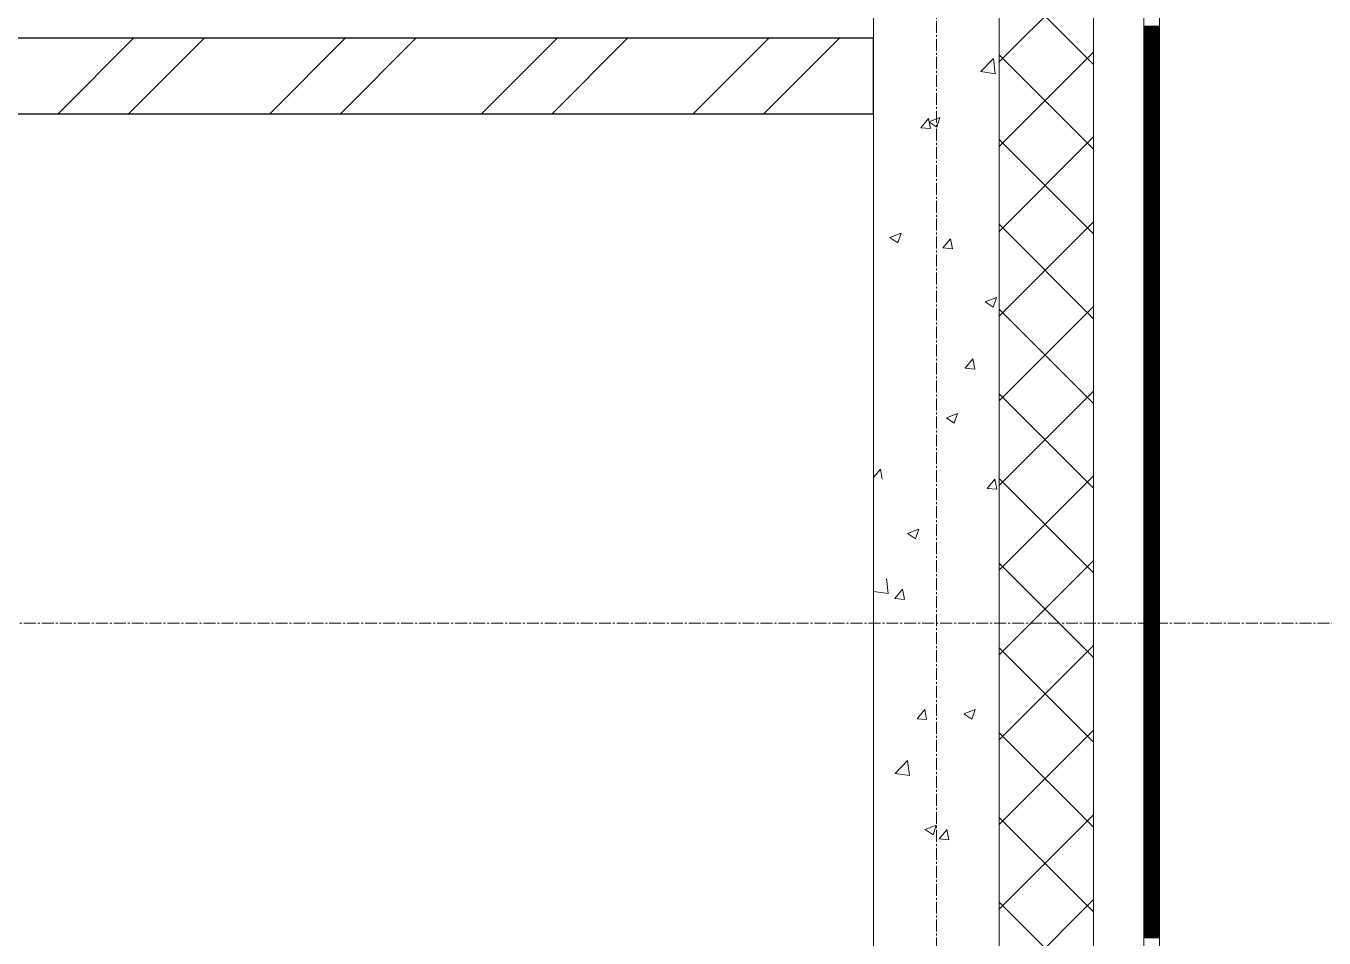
# Model space of a CAD drawing. Header units: millimetres. Extents: x -24360 to 609566, y -391049 to 148426.
# Drawn here: x 18652 to 20717, y 54099 to 55549 of the extents above; entities that cross this region are included whole.
import ezdxf

# ---------------------------------------------------------------- set-up
doc = ezdxf.new("R2010")
doc.units = ezdxf.units.MM
doc.linetypes.add('CENTER2', pattern=[28.575, 19.05, -3.175, 3.175, -3.175])
doc.layers.add('АР_Оси_РД_100', color=7, linetype='Continuous', lineweight=0, true_color=0x525252)
doc.layers.add('РД_Оси_100', color=7, linetype='Continuous', lineweight=0, true_color=0x525252)
for name, color, linetype, lineweight in [('АР_Стены ГКЛ', 1, 'Continuous', 15), ('АР_Стены кирпич', 32, 'Continuous', 25), ('АР_Стены ПЕНОблок', 52, 'Continuous', 20), ('АР_Тонкая', 254, 'Continuous', 5), ('АР_Утеплитель', 31, 'Continuous', 0), ('АР_Штриховка', 8, 'Continuous', 0)]:
    doc.layers.add(name, color=color, linetype=linetype, lineweight=lineweight)

# ---------------------------------------------------------------- blocks, each defined once
blk = doc.blocks.new('СОШ_2200_АР_ОСИ_М100_28.05.24')
at = {"layer": 'АР_Оси_РД_100', "linetype": 'CENTER2'}
for p, q in [((20100, -6155), (20100, 139938.679)), ((29555, 54600), (-5954.958, 54600))]:
    blk.add_line(p, q, dxfattribs=at)

msp = doc.modelspace()

# ---------------------------------------------------------------- hatches: boundary and pattern name
at = {"layer": 'АР_Штриховка', "linetype": 'Continuous', "lineweight": 0, "true_color": 0x000000}
h = msp.add_hatch(dxfattribs=at)
h.set_pattern_fill('ANSI32', color=18, scale=25, angle=360, style=0)
h.paths.add_polyline_path([(20000, 55410), (20000, 55530), (16220, 55530), (16180, 55440), (16220, 55410)], flags=0)
h.paths.add_polyline_path([(16100, 55410), (16180, 55440), (16220, 55530), (15490, 55530), (15410, 55500), (15370, 55410)], flags=0)
h.paths.add_polyline_path([(15370, 55410), (15410, 55500), (15370, 55530), (14770, 55530), (14690, 55500), (14650, 55410)], flags=0)
h.paths.add_polyline_path([(14650, 55410), (14690, 55500), (14650, 55530), (12400, 55530), (12400, 55410)], flags=0)

# ---------------------------------------------------------------- linework, layer by layer
at = {"layer": 'АР_Стены ГКЛ', "color": 18, "linetype": 'Continuous', "lineweight": 15, "true_color": 0x000000}
msp.add_line((19130, 55410), (19110, 55410), dxfattribs=at)
at = {"layer": 'АР_Стены кирпич', "color": 18, "linetype": 'Continuous', "lineweight": 25, "true_color": 0x000000}
for p, q in [((20000, 55530), (16220, 55530)), ((20000, 55410), (20000, 55530)), ((16220, 55410), (20000, 55410))]:
    msp.add_line(p, q, dxfattribs=at)
at = {"layer": 'АР_Стены ПЕНОблок', "color": 18, "linetype": 'Continuous', "lineweight": 20, "true_color": 0x000000}
for p, q in [((20000, 61700), (20000, 51500)), ((20200, 51500), (20200, 61700))]:
    msp.add_line(p, q, dxfattribs=at)
at = {"layer": 'АР_Тонкая', "color": 18, "linetype": 'Continuous', "lineweight": 5, "true_color": 0x000000}
for p, q in [((20350, 61700), (20350, 51500)), ((20430, 51500), (20430, 61700)), ((20430, 61700), (20430, 51500)), ((20455, 51500), (20455, 61700))]:
    msp.add_line(p, q, dxfattribs=at)
at = {"layer": 'АР_Утеплитель', "color": 18, "linetype": 'Continuous', "lineweight": 0, "true_color": 0x000000}
for p, q in [((20200, 61700), (20200, 51500)), ((20350, 51500), (20350, 61700))]:
    msp.add_line(p, q, dxfattribs=at)
at = {"layer": 'АР_Штриховка', "color": 18, "linetype": 'Continuous', "lineweight": 0, "true_color": 0x000000}
for p, q in [((20200, 55492.407), (20350, 55642.407)), ((20350, 55488.263), (20200, 55638.263)), ((20430, 55549), (20455, 55549)), ((20430, 55548), (20455, 55548)), ((20430, 55547), (20455, 55547)), ((20430, 55546), (20455, 55546)), ((20430, 55545), (20455, 55545)), ((20430, 55544), (20455, 55544)), ((20430, 55543), (20455, 55543)), ((20430, 55542), (20455, 55542)), ((20430, 55541), (20455, 55541)), ((20430, 55540), (20455, 55540)), ((20430, 55539), (20455, 55539)), ((20430, 55538), (20455, 55538)), ((20430, 55537), (20455, 55537)), ((20430, 55536), (20455, 55536)), ((20430, 55535), (20455, 55535)), ((20430, 55534), (20455, 55534)), ((20430, 55533), (20455, 55533)), ((20430, 55532), (20455, 55532)), ((20430, 55531), (20455, 55531)), ((20430, 55530), (20455, 55530)), ((20430, 55529), (20455, 55529)), ((20430, 55528), (20455, 55528)), ((20430, 55527), (20455, 55527)), ((20430, 55526), (20455, 55526)), ((20430, 55525), (20455, 55525)), ((20430, 55524), (20455, 55524)), ((20430, 55523), (20455, 55523)), ((20430, 55522), (20455, 55522)), ((20430, 55521), (20455, 55521)), ((20430, 55520), (20455, 55520)), ((20430, 55519), (20455, 55519)), ((20430, 55518), (20455, 55518)), ((20430, 55517), (20455, 55517)), ((20430, 55516), (20455, 55516)), ((20430, 55515), (20455, 55515)), ((20430, 55514), (20455, 55514)), ((20430, 55513), (20455, 55513)), ((20430, 55512), (20455, 55512)), ((20430, 55511), (20455, 55511)), ((20170.873, 55477.068), (20190.657, 55497.687)), ((20193.484, 55473.567), (20190.678, 55497.69)), ((20200, 55357.703), (20350, 55507.703)), ((20350, 55353.559), (20200, 55503.559)), ((20430, 55510), (20455, 55510)), ((20430, 55509), (20455, 55509)), ((20430, 55508), (20455, 55508)), ((20430, 55507), (20455, 55507)), ((20430, 55506), (20455, 55506)), ((20430, 55505), (20455, 55505)), ((20430, 55504), (20455, 55504)), ((20430, 55503), (20455, 55503)), ((20430, 55502), (20455, 55502)), ((20430, 55501), (20455, 55501)), ((20430, 55500), (20455, 55500)), ((20430, 55499), (20455, 55499)), ((20430, 55498), (20455, 55498)), ((20430, 55497), (20455, 55497)), ((20430, 55496), (20455, 55496)), ((20430, 55495), (20455, 55495)), ((20430, 55494), (20455, 55494)), ((20430, 55493), (20455, 55493)), ((20430, 55492), (20455, 55492)), ((20430, 55491), (20455, 55491)), ((20170.889, 55477.035), (20193.479, 55473.532)), ((20430, 55490), (20455, 55490)), ((20430, 55489), (20455, 55489)), ((20430, 55488), (20455, 55488)), ((20430, 55487), (20455, 55487)), ((20430, 55486), (20455, 55486)), ((20430, 55485), (20455, 55485)), ((20430, 55484), (20455, 55484)), ((20430, 55483), (20455, 55483)), ((20430, 55482), (20455, 55482)), ((20430, 55481), (20455, 55481)), ((20430, 55480), (20455, 55480)), ((20430, 55479), (20455, 55479)), ((20430, 55478), (20455, 55478)), ((20430, 55477), (20455, 55477)), ((20430, 55476), (20455, 55476)), ((20430, 55475), (20455, 55475)), ((20430, 55474), (20455, 55474)), ((20430, 55473), (20455, 55473)), ((20430, 55472), (20455, 55472)), ((20430, 55471), (20455, 55471)), ((20430, 55470), (20455, 55470)), ((20430, 55469), (20455, 55469)), ((20430, 55468), (20455, 55468)), ((20430, 55467), (20455, 55467)), ((20430, 55466), (20455, 55466)), ((20430, 55465), (20455, 55465)), ((20430, 55464), (20455, 55464)), ((20430, 55463), (20455, 55463)), ((20430, 55462), (20455, 55462)), ((20430, 55461), (20455, 55461)), ((20430, 55460), (20455, 55460)), ((20430, 55459), (20455, 55459)), ((20430, 55458), (20455, 55458)), ((20430, 55457), (20455, 55457)), ((20430, 55456), (20455, 55456)), ((20430, 55455), (20455, 55455)), ((20430, 55454), (20455, 55454)), ((20430, 55453), (20455, 55453)), ((20430, 55452), (20455, 55452)), ((20430, 55451), (20455, 55451)), ((20430, 55450), (20455, 55450)), ((20430, 55449), (20455, 55449)), ((20430, 55448), (20455, 55448)), ((20430, 55447), (20455, 55447)), ((20430, 55446), (20455, 55446)), ((20430, 55445), (20455, 55445)), ((20430, 55444), (20455, 55444)), ((20430, 55443), (20455, 55443)), ((20430, 55442), (20455, 55442)), ((20430, 55441), (20455, 55441)), ((20430, 55440), (20455, 55440)), ((20430, 55439), (20455, 55439)), ((20430, 55438), (20455, 55438)), ((20430, 55437), (20455, 55437)), ((20430, 55436), (20455, 55436)), ((20430, 55435), (20455, 55435)), ((20430, 55434), (20455, 55434)), ((20430, 55433), (20455, 55433)), ((20430, 55432), (20455, 55432)), ((20430, 55431), (20455, 55431)), ((20430, 55430), (20455, 55430)), ((20430, 55429), (20455, 55429)), ((20430, 55428), (20455, 55428)), ((20430, 55427), (20455, 55427)), ((20430, 55426), (20455, 55426)), ((20430, 55425), (20455, 55425)), ((20430, 55424), (20455, 55424)), ((20430, 55423), (20455, 55423)), ((20430, 55422), (20455, 55422)), ((20430, 55421), (20455, 55421)), ((20430, 55420), (20455, 55420)), ((20430, 55419), (20455, 55419)), ((20430, 55418), (20455, 55418)), ((20430, 55417), (20455, 55417)), ((20430, 55416), (20455, 55416)), ((20430, 55415), (20455, 55415)), ((20430, 55414), (20455, 55414)), ((20430, 55413), (20455, 55413)), ((20430, 55412), (20455, 55412)), ((20430, 55411), (20455, 55411)), ((20430, 55410), (20455, 55410)), ((20430, 55409), (20455, 55409)), ((20430, 55408), (20455, 55408)), ((20075.209, 55387.575), (20087.454, 55402.169)), ((20075.209, 55387.574), (20090.391, 55386.246)), ((20090.466, 55386.26), (20087.529, 55402.181)), ((20087.934, 55397.308), (20100.568, 55388.786)), ((20087.954, 55397.352), (20105.739, 55404.179)), ((20100.573, 55388.785), (20105.723, 55404.134)), ((20430, 55407), (20455, 55407)), ((20430, 55406), (20455, 55406)), ((20430, 55405), (20455, 55405)), ((20430, 55404), (20455, 55404)), ((20430, 55403), (20455, 55403)), ((20430, 55402), (20455, 55402)), ((20430, 55401), (20455, 55401)), ((20430, 55400), (20455, 55400)), ((20430, 55399), (20455, 55399)), ((20430, 55398), (20455, 55398)), ((20430, 55397), (20455, 55397)), ((20430, 55396), (20455, 55396)), ((20430, 55395), (20455, 55395)), ((20430, 55394), (20455, 55394)), ((20430, 55393), (20455, 55393)), ((20430, 55392), (20455, 55392)), ((20430, 55391), (20455, 55391)), ((20430, 55390), (20455, 55390)), ((20430, 55389), (20455, 55389)), ((20430, 55388), (20455, 55388)), ((20200, 55222.999), (20350, 55372.999)), ((20350, 55218.855), (20200, 55368.855)), ((20430, 55387), (20455, 55387)), ((20430, 55386), (20455, 55386)), ((20430, 55385), (20455, 55385)), ((20430, 55384), (20455, 55384)), ((20430, 55383), (20455, 55383)), ((20430, 55382), (20455, 55382)), ((20430, 55381), (20455, 55381)), ((20430, 55380), (20455, 55380)), ((20430, 55379), (20455, 55379)), ((20430, 55378), (20455, 55378)), ((20430, 55377), (20455, 55377)), ((20430, 55376), (20455, 55376)), ((20430, 55375), (20455, 55375)), ((20430, 55374), (20455, 55374)), ((20430, 55373), (20455, 55373)), ((20430, 55372), (20455, 55372)), ((20430, 55371), (20455, 55371)), ((20430, 55370), (20455, 55370)), ((20430, 55369), (20455, 55369)), ((20430, 55368), (20455, 55368)), ((20430, 55367), (20455, 55367)), ((20430, 55366), (20455, 55366)), ((20430, 55365), (20455, 55365)), ((20430, 55364), (20455, 55364)), ((20430, 55363), (20455, 55363)), ((20430, 55362), (20455, 55362)), ((20430, 55361), (20455, 55361)), ((20430, 55360), (20455, 55360)), ((20430, 55359), (20455, 55359)), ((20430, 55358), (20455, 55358)), ((20430, 55357), (20455, 55357)), ((20430, 55356), (20455, 55356)), ((20430, 55355), (20455, 55355)), ((20430, 55354), (20455, 55354)), ((20430, 55353), (20455, 55353)), ((20430, 55352), (20455, 55352)), ((20430, 55351), (20455, 55351)), ((20430, 55350), (20455, 55350)), ((20430, 55349), (20455, 55349)), ((20430, 55348), (20455, 55348)), ((20430, 55347), (20455, 55347)), ((20430, 55346), (20455, 55346)), ((20430, 55345), (20455, 55345)), ((20430, 55344), (20455, 55344)), ((20430, 55343), (20455, 55343)), ((20430, 55342), (20455, 55342)), ((20430, 55341), (20455, 55341)), ((20430, 55340), (20455, 55340)), ((20430, 55339), (20455, 55339)), ((20430, 55338), (20455, 55338)), ((20430, 55337), (20455, 55337)), ((20430, 55336), (20455, 55336)), ((20430, 55335), (20455, 55335)), ((20430, 55334), (20455, 55334)), ((20430, 55333), (20455, 55333)), ((20430, 55332), (20455, 55332)), ((20430, 55331), (20455, 55331)), ((20430, 55330), (20455, 55330)), ((20430, 55329), (20455, 55329)), ((20430, 55328), (20455, 55328)), ((20430, 55327), (20455, 55327)), ((20430, 55326), (20455, 55326)), ((20430, 55325), (20455, 55325)), ((20430, 55324), (20455, 55324)), ((20430, 55323), (20455, 55323)), ((20430, 55322), (20455, 55322)), ((20430, 55321), (20455, 55321)), ((20430, 55320), (20455, 55320)), ((20430, 55319), (20455, 55319)), ((20430, 55318), (20455, 55318)), ((20430, 55317), (20455, 55317)), ((20430, 55316), (20455, 55316)), ((20430, 55315), (20455, 55315)), ((20430, 55314), (20455, 55314)), ((20430, 55313), (20455, 55313)), ((20430, 55312), (20455, 55312)), ((20430, 55311), (20455, 55311)), ((20430, 55310), (20455, 55310)), ((20430, 55309), (20455, 55309)), ((20430, 55308), (20455, 55308)), ((20430, 55307), (20455, 55307)), ((20430, 55306), (20455, 55306)), ((20430, 55305), (20455, 55305)), ((20430, 55304), (20455, 55304)), ((20430, 55303), (20455, 55303)), ((20430, 55302), (20455, 55302)), ((20430, 55301), (20455, 55301)), ((20430, 55300), (20455, 55300)), ((20430, 55299), (20455, 55299)), ((20430, 55298), (20455, 55298)), ((20430, 55297), (20455, 55297)), ((20430, 55296), (20455, 55296)), ((20430, 55295), (20455, 55295)), ((20430, 55294), (20455, 55294)), ((20430, 55293), (20455, 55293)), ((20430, 55292), (20455, 55292)), ((20430, 55291), (20455, 55291)), ((20430, 55290), (20455, 55290)), ((20430, 55289), (20455, 55289)), ((20430, 55288), (20455, 55288)), ((20430, 55287), (20455, 55287)), ((20430, 55286), (20455, 55286)), ((20430, 55285), (20455, 55285)), ((20430, 55284), (20455, 55284)), ((20430, 55283), (20455, 55283)), ((20430, 55282), (20455, 55282)), ((20430, 55281), (20455, 55281)), ((20430, 55280), (20455, 55280)), ((20430, 55279), (20455, 55279)), ((20430, 55278), (20455, 55278)), ((20430, 55277), (20455, 55277)), ((20430, 55276), (20455, 55276)), ((20430, 55275), (20455, 55275)), ((20430, 55274), (20455, 55274)), ((20430, 55273), (20455, 55273)), ((20430, 55272), (20455, 55272)), ((20430, 55271), (20455, 55271)), ((20430, 55270), (20455, 55270)), ((20430, 55269), (20455, 55269)), ((20430, 55268), (20455, 55268)), ((20430, 55267), (20455, 55267)), ((20430, 55266), (20455, 55266)), ((20430, 55265), (20455, 55265)), ((20430, 55264), (20455, 55264)), ((20430, 55263), (20455, 55263)), ((20430, 55262), (20455, 55262)), ((20430, 55261), (20455, 55261)), ((20430, 55260), (20455, 55260)), ((20430, 55259), (20455, 55259)), ((20430, 55258), (20455, 55258)), ((20430, 55257), (20455, 55257)), ((20430, 55256), (20455, 55256)), ((20430, 55255), (20455, 55255)), ((20430, 55254), (20455, 55254)), ((20430, 55253), (20455, 55253)), ((20430, 55252), (20455, 55252)), ((20430, 55251), (20455, 55251)), ((20430, 55250), (20455, 55250)), ((20430, 55249), (20455, 55249)), ((20430, 55248), (20455, 55248)), ((20430, 55247), (20455, 55247)), ((20430, 55246), (20455, 55246)), ((20430, 55245), (20455, 55245)), ((20430, 55244), (20455, 55244)), ((20430, 55243), (20455, 55243)), ((20200, 55088.295), (20350, 55238.295)), ((20350, 55084.151), (20200, 55234.151)), ((20430, 55242), (20455, 55242)), ((20430, 55241), (20455, 55241)), ((20430, 55240), (20455, 55240)), ((20430, 55239), (20455, 55239)), ((20430, 55238), (20455, 55238)), ((20430, 55237), (20455, 55237)), ((20430, 55236), (20455, 55236)), ((20430, 55235), (20455, 55235)), ((20430, 55234), (20455, 55234)), ((20430, 55233), (20455, 55233)), ((20430, 55232), (20455, 55232)), ((20430, 55231), (20455, 55231)), ((20430, 55230), (20455, 55230)), ((20430, 55229), (20455, 55229)), ((20430, 55228), (20455, 55228)), ((20430, 55227), (20455, 55227)), ((20430, 55226), (20455, 55226)), ((20430, 55225), (20455, 55225)), ((20430, 55224), (20455, 55224)), ((20430, 55223), (20455, 55223)), ((20430, 55222), (20455, 55222)), ((20026.132, 55213.12), (20038.766, 55204.598)), ((20026.152, 55213.164), (20043.936, 55219.991)), ((20038.771, 55204.597), (20043.921, 55219.946)), ((20110.452, 55196.519), (20122.697, 55211.112)), ((20125.709, 55195.203), (20122.772, 55211.124)), ((20430, 55221), (20455, 55221)), ((20430, 55220), (20455, 55220)), ((20430, 55219), (20455, 55219)), ((20430, 55218), (20455, 55218)), ((20430, 55217), (20455, 55217)), ((20430, 55216), (20455, 55216)), ((20430, 55215), (20455, 55215)), ((20430, 55214), (20455, 55214)), ((20430, 55213), (20455, 55213)), ((20430, 55212), (20455, 55212)), ((20430, 55211), (20455, 55211)), ((20430, 55210), (20455, 55210)), ((20430, 55209), (20455, 55209)), ((20430, 55208), (20455, 55208)), ((20430, 55207), (20455, 55207)), ((20430, 55206), (20455, 55206)), ((20430, 55205), (20455, 55205)), ((20430, 55204), (20455, 55204)), ((20430, 55203), (20455, 55203)), ((20430, 55202), (20455, 55202)), ((20110.452, 55196.517), (20125.634, 55195.189)), ((20430, 55201), (20455, 55201)), ((20430, 55200), (20455, 55200)), ((20430, 55199), (20455, 55199)), ((20430, 55198), (20455, 55198)), ((20430, 55197), (20455, 55197)), ((20430, 55196), (20455, 55196)), ((20430, 55195), (20455, 55195)), ((20430, 55194), (20455, 55194)), ((20430, 55193), (20455, 55193)), ((20430, 55192), (20455, 55192)), ((20430, 55191), (20455, 55191)), ((20430, 55190), (20455, 55190)), ((20430, 55189), (20455, 55189)), ((20430, 55188), (20455, 55188)), ((20430, 55187), (20455, 55187)), ((20430, 55186), (20455, 55186)), ((20430, 55185), (20455, 55185)), ((20430, 55184), (20455, 55184)), ((20430, 55183), (20455, 55183)), ((20430, 55182), (20455, 55182)), ((20430, 55181), (20455, 55181)), ((20430, 55180), (20455, 55180)), ((20430, 55179), (20455, 55179)), ((20430, 55178), (20455, 55178)), ((20430, 55177), (20455, 55177)), ((20430, 55176), (20455, 55176)), ((20430, 55175), (20455, 55175)), ((20430, 55174), (20455, 55174)), ((20430, 55173), (20455, 55173)), ((20430, 55172), (20455, 55172)), ((20430, 55171), (20455, 55171)), ((20430, 55170), (20455, 55170)), ((20430, 55169), (20455, 55169)), ((20430, 55168), (20455, 55168)), ((20430, 55167), (20455, 55167)), ((20430, 55166), (20455, 55166)), ((20430, 55165), (20455, 55165)), ((20430, 55164), (20455, 55164)), ((20430, 55163), (20455, 55163)), ((20430, 55162), (20455, 55162)), ((20430, 55161), (20455, 55161)), ((20430, 55160), (20455, 55160)), ((20430, 55159), (20455, 55159)), ((20430, 55158), (20455, 55158)), ((20430, 55157), (20455, 55157)), ((20430, 55156), (20455, 55156)), ((20430, 55155), (20455, 55155)), ((20430, 55154), (20455, 55154)), ((20430, 55153), (20455, 55153)), ((20430, 55152), (20455, 55152)), ((20430, 55151), (20455, 55151)), ((20430, 55150), (20455, 55150)), ((20430, 55149), (20455, 55149)), ((20430, 55148), (20455, 55148)), ((20430, 55147), (20455, 55147)), ((20430, 55146), (20455, 55146)), ((20430, 55145), (20455, 55145)), ((20430, 55144), (20455, 55144)), ((20430, 55143), (20455, 55143)), ((20430, 55142), (20455, 55142)), ((20430, 55141), (20455, 55141)), ((20430, 55140), (20455, 55140)), ((20430, 55139), (20455, 55139)), ((20430, 55138), (20455, 55138)), ((20430, 55137), (20455, 55137)), ((20430, 55136), (20455, 55136)), ((20430, 55135), (20455, 55135)), ((20430, 55134), (20455, 55134)), ((20430, 55133), (20455, 55133)), ((20430, 55132), (20455, 55132)), ((20430, 55131), (20455, 55131)), ((20430, 55130), (20455, 55130)), ((20430, 55129), (20455, 55129)), ((20430, 55128), (20455, 55128)), ((20430, 55127), (20455, 55127)), ((20430, 55126), (20455, 55126)), ((20430, 55125), (20455, 55125)), ((20430, 55124), (20455, 55124)), ((20430, 55123), (20455, 55123)), ((20430, 55122), (20455, 55122)), ((20430, 55121), (20455, 55121)), ((20430, 55120), (20455, 55120)), ((20430, 55119), (20455, 55119)), ((20177.746, 55110.855), (20190.381, 55102.333)), ((20177.766, 55110.899), (20195.551, 55117.726)), ((20190.385, 55102.331), (20195.535, 55117.68)), ((20200, 54953.591), (20350, 55103.591)), ((20350, 54949.448), (20200, 55099.448)), ((20430, 55118), (20455, 55118)), ((20430, 55117), (20455, 55117)), ((20430, 55116), (20455, 55116)), ((20430, 55115), (20455, 55115)), ((20430, 55114), (20455, 55114)), ((20430, 55113), (20455, 55113)), ((20430, 55112), (20455, 55112)), ((20430, 55111), (20455, 55111)), ((20430, 55110), (20455, 55110)), ((20430, 55109), (20455, 55109)), ((20430, 55108), (20455, 55108)), ((20430, 55107), (20455, 55107)), ((20430, 55106), (20455, 55106)), ((20430, 55105), (20455, 55105)), ((20430, 55104), (20455, 55104)), ((20430, 55103), (20455, 55103)), ((20430, 55102), (20455, 55102)), ((20430, 55101), (20455, 55101)), ((20430, 55100), (20455, 55100)), ((20430, 55099), (20455, 55099)), ((20430, 55098), (20455, 55098)), ((20430, 55097), (20455, 55097)), ((20430, 55096), (20455, 55096)), ((20430, 55095), (20455, 55095)), ((20430, 55094), (20455, 55094)), ((20430, 55093), (20455, 55093)), ((20430, 55092), (20455, 55092)), ((20430, 55091), (20455, 55091)), ((20430, 55090), (20455, 55090)), ((20430, 55089), (20455, 55089)), ((20430, 55088), (20455, 55088)), ((20430, 55087), (20455, 55087)), ((20430, 55086), (20455, 55086)), ((20430, 55085), (20455, 55085)), ((20430, 55084), (20455, 55084)), ((20430, 55083), (20455, 55083)), ((20430, 55082), (20455, 55082)), ((20430, 55081), (20455, 55081)), ((20430, 55080), (20455, 55080)), ((20430, 55079), (20455, 55079)), ((20430, 55078), (20455, 55078)), ((20430, 55077), (20455, 55077)), ((20430, 55076), (20455, 55076)), ((20430, 55075), (20455, 55075)), ((20430, 55074), (20455, 55074)), ((20430, 55073), (20455, 55073)), ((20430, 55072), (20455, 55072)), ((20430, 55071), (20455, 55071)), ((20430, 55070), (20455, 55070)), ((20430, 55069), (20455, 55069)), ((20430, 55068), (20455, 55068)), ((20430, 55067), (20455, 55067)), ((20430, 55066), (20455, 55066)), ((20430, 55065), (20455, 55065)), ((20430, 55064), (20455, 55064)), ((20430, 55063), (20455, 55063)), ((20430, 55062), (20455, 55062)), ((20430, 55061), (20455, 55061)), ((20430, 55060), (20455, 55060)), ((20430, 55059), (20455, 55059)), ((20430, 55058), (20455, 55058)), ((20430, 55057), (20455, 55057)), ((20430, 55056), (20455, 55056)), ((20430, 55055), (20455, 55055)), ((20430, 55054), (20455, 55054)), ((20430, 55053), (20455, 55053)), ((20430, 55052), (20455, 55052)), ((20430, 55051), (20455, 55051)), ((20430, 55050), (20455, 55050)), ((20430, 55049), (20455, 55049)), ((20430, 55048), (20455, 55048)), ((20430, 55047), (20455, 55047)), ((20430, 55046), (20455, 55046)), ((20430, 55045), (20455, 55045)), ((20430, 55044), (20455, 55044)), ((20430, 55043), (20455, 55043)), ((20430, 55042), (20455, 55042)), ((20430, 55041), (20455, 55041)), ((20430, 55040), (20455, 55040)), ((20430, 55039), (20455, 55039)), ((20430, 55038), (20455, 55038)), ((20430, 55037), (20455, 55037)), ((20145.696, 55005.462), (20157.941, 55020.055)), ((20160.952, 55004.146), (20158.015, 55020.067)), ((20430, 55036), (20455, 55036)), ((20430, 55035), (20455, 55035)), ((20430, 55034), (20455, 55034)), ((20430, 55033), (20455, 55033)), ((20430, 55032), (20455, 55032)), ((20430, 55031), (20455, 55031)), ((20430, 55030), (20455, 55030)), ((20430, 55029), (20455, 55029)), ((20430, 55028), (20455, 55028)), ((20430, 55027), (20455, 55027)), ((20430, 55026), (20455, 55026)), ((20430, 55025), (20455, 55025)), ((20430, 55024), (20455, 55024)), ((20430, 55023), (20455, 55023)), ((20430, 55022), (20455, 55022)), ((20430, 55021), (20455, 55021)), ((20430, 55020), (20455, 55020)), ((20430, 55019), (20455, 55019)), ((20430, 55018), (20455, 55018)), ((20430, 55017), (20455, 55017)), ((20430, 55016), (20455, 55016)), ((20145.696, 55005.461), (20160.878, 55004.132)), ((20430, 55015), (20455, 55015)), ((20430, 55014), (20455, 55014)), ((20430, 55013), (20455, 55013)), ((20430, 55012), (20455, 55012)), ((20430, 55011), (20455, 55011)), ((20430, 55010), (20455, 55010)), ((20430, 55009), (20455, 55009)), ((20430, 55008), (20455, 55008)), ((20430, 55007), (20455, 55007)), ((20430, 55006), (20455, 55006)), ((20430, 55005), (20455, 55005)), ((20430, 55004), (20455, 55004)), ((20430, 55003), (20455, 55003)), ((20430, 55002), (20455, 55002)), ((20430, 55001), (20455, 55001)), ((20430, 55000), (20455, 55000)), ((20430, 54999), (20455, 54999)), ((20430, 54998), (20455, 54998)), ((20430, 54997), (20455, 54997)), ((20430, 54996), (20455, 54996)), ((20430, 54995), (20455, 54995)), ((20430, 54994), (20455, 54994)), ((20430, 54993), (20455, 54993)), ((20430, 54992), (20455, 54992)), ((20430, 54991), (20455, 54991)), ((20430, 54990), (20455, 54990)), ((20430, 54989), (20455, 54989)), ((20430, 54988), (20455, 54988)), ((20430, 54987), (20455, 54987)), ((20430, 54986), (20455, 54986)), ((20430, 54985), (20455, 54985)), ((20430, 54984), (20455, 54984)), ((20430, 54983), (20455, 54983)), ((20430, 54982), (20455, 54982)), ((20430, 54981), (20455, 54981)), ((20430, 54980), (20455, 54980)), ((20430, 54979), (20455, 54979)), ((20430, 54978), (20455, 54978)), ((20430, 54977), (20455, 54977)), ((20430, 54976), (20455, 54976)), ((20430, 54975), (20455, 54975)), ((20200, 54818.887), (20350, 54968.887)), ((20350, 54814.744), (20200, 54964.744)), ((20430, 54974), (20455, 54974)), ((20430, 54973), (20455, 54973)), ((20430, 54972), (20455, 54972)), ((20430, 54971), (20455, 54971)), ((20430, 54970), (20455, 54970)), ((20430, 54969), (20455, 54969)), ((20430, 54968), (20455, 54968)), ((20430, 54967), (20455, 54967)), ((20430, 54966), (20455, 54966)), ((20430, 54965), (20455, 54965)), ((20430, 54964), (20455, 54964)), ((20430, 54963), (20455, 54963)), ((20430, 54962), (20455, 54962)), ((20430, 54961), (20455, 54961)), ((20430, 54960), (20455, 54960)), ((20430, 54959), (20455, 54959)), ((20430, 54958), (20455, 54958)), ((20430, 54957), (20455, 54957)), ((20430, 54956), (20455, 54956)), ((20430, 54955), (20455, 54955)), ((20430, 54954), (20455, 54954)), ((20115.964, 54926.711), (20133.749, 54933.538)), ((20128.583, 54918.143), (20133.733, 54933.492)), ((20430, 54953), (20455, 54953)), ((20430, 54952), (20455, 54952)), ((20430, 54951), (20455, 54951)), ((20430, 54950), (20455, 54950)), ((20430, 54949), (20455, 54949)), ((20430, 54948), (20455, 54948)), ((20430, 54947), (20455, 54947)), ((20430, 54946), (20455, 54946)), ((20430, 54945), (20455, 54945)), ((20430, 54944), (20455, 54944)), ((20430, 54943), (20455, 54943)), ((20430, 54942), (20455, 54942)), ((20430, 54941), (20455, 54941)), ((20430, 54940), (20455, 54940)), ((20430, 54939), (20455, 54939)), ((20430, 54938), (20455, 54938)), ((20430, 54937), (20455, 54937)), ((20430, 54936), (20455, 54936)), ((20430, 54935), (20455, 54935)), ((20430, 54934), (20455, 54934)), ((20430, 54933), (20455, 54933)), ((20115.944, 54926.667), (20128.579, 54918.145)), ((20430, 54932), (20455, 54932)), ((20430, 54931), (20455, 54931)), ((20430, 54930), (20455, 54930)), ((20430, 54929), (20455, 54929)), ((20430, 54928), (20455, 54928)), ((20430, 54927), (20455, 54927)), ((20430, 54926), (20455, 54926)), ((20430, 54925), (20455, 54925)), ((20430, 54924), (20455, 54924)), ((20430, 54923), (20455, 54923)), ((20430, 54922), (20455, 54922)), ((20430, 54921), (20455, 54921)), ((20430, 54920), (20455, 54920)), ((20430, 54919), (20455, 54919)), ((20430, 54918), (20455, 54918)), ((20430, 54917), (20455, 54917)), ((20430, 54916), (20455, 54916)), ((20430, 54915), (20455, 54915)), ((20430, 54914), (20455, 54914)), ((20430, 54913), (20455, 54913)), ((20430, 54912), (20455, 54912)), ((20430, 54911), (20455, 54911)), ((20430, 54910), (20455, 54910)), ((20430, 54909), (20455, 54909)), ((20430, 54908), (20455, 54908)), ((20430, 54907), (20455, 54907)), ((20430, 54906), (20455, 54906)), ((20430, 54905), (20455, 54905)), ((20430, 54904), (20455, 54904)), ((20430, 54903), (20455, 54903)), ((20430, 54902), (20455, 54902)), ((20430, 54901), (20455, 54901)), ((20430, 54900), (20455, 54900)), ((20430, 54899), (20455, 54899)), ((20430, 54898), (20455, 54898)), ((20430, 54897), (20455, 54897)), ((20430, 54896), (20455, 54896)), ((20430, 54895), (20455, 54895)), ((20430, 54894), (20455, 54894)), ((20430, 54893), (20455, 54893)), ((20430, 54892), (20455, 54892)), ((20430, 54891), (20455, 54891)), ((20430, 54890), (20455, 54890)), ((20430, 54889), (20455, 54889)), ((20430, 54888), (20455, 54888)), ((20430, 54887), (20455, 54887)), ((20430, 54886), (20455, 54886)), ((20430, 54885), (20455, 54885)), ((20430, 54884), (20455, 54884)), ((20430, 54883), (20455, 54883)), ((20430, 54882), (20455, 54882)), ((20430, 54881), (20455, 54881)), ((20430, 54880), (20455, 54880)), ((20430, 54879), (20455, 54879)), ((20430, 54878), (20455, 54878)), ((20430, 54877), (20455, 54877)), ((20430, 54876), (20455, 54876)), ((20430, 54875), (20455, 54875)), ((20430, 54874), (20455, 54874)), ((20430, 54873), (20455, 54873)), ((20430, 54872), (20455, 54872)), ((20430, 54871), (20455, 54871)), ((20430, 54870), (20455, 54870)), ((20430, 54869), (20455, 54869)), ((20430, 54868), (20455, 54868)), ((20430, 54867), (20455, 54867)), ((20430, 54866), (20455, 54866)), ((20430, 54865), (20455, 54865)), ((20430, 54864), (20455, 54864)), ((20430, 54863), (20455, 54863)), ((20430, 54862), (20455, 54862)), ((20430, 54861), (20455, 54861)), ((20430, 54860), (20455, 54860)), ((20430, 54859), (20455, 54859)), ((20430, 54858), (20455, 54858)), ((20430, 54857), (20455, 54857)), ((20430, 54856), (20455, 54856)), ((20430, 54855), (20455, 54855)), ((20430, 54854), (20455, 54854)), ((20430, 54853), (20455, 54853)), ((20430, 54852), (20455, 54852)), ((20430, 54851), (20455, 54851)), ((20000, 54831.828), (20011, 54844.937)), ((20014.01, 54829.028), (20011.073, 54844.95)), ((20200, 54684.184), (20350, 54834.184)), ((20350, 54680.04), (20200, 54830.04)), ((20430, 54850), (20455, 54850)), ((20430, 54849), (20455, 54849)), ((20430, 54848), (20455, 54848)), ((20430, 54847), (20455, 54847)), ((20430, 54846), (20455, 54846)), ((20430, 54845), (20455, 54845)), ((20430, 54844), (20455, 54844)), ((20430, 54843), (20455, 54843)), ((20430, 54842), (20455, 54842)), ((20430, 54841), (20455, 54841)), ((20430, 54840), (20455, 54840)), ((20430, 54839), (20455, 54839)), ((20430, 54838), (20455, 54838)), ((20430, 54837), (20455, 54837)), ((20430, 54836), (20455, 54836)), ((20430, 54835), (20455, 54835)), ((20430, 54834), (20455, 54834)), ((20430, 54833), (20455, 54833)), ((20430, 54832), (20455, 54832)), ((20430, 54831), (20455, 54831)), ((20430, 54830), (20455, 54830)), ((20180.939, 54814.405), (20193.184, 54828.998)), ((20180.939, 54814.404), (20196.121, 54813.075)), ((20196.195, 54813.089), (20193.258, 54829.01)), ((20430, 54829), (20455, 54829)), ((20430, 54828), (20455, 54828)), ((20430, 54827), (20455, 54827)), ((20430, 54826), (20455, 54826)), ((20430, 54825), (20455, 54825)), ((20430, 54824), (20455, 54824)), ((20430, 54823), (20455, 54823)), ((20430, 54822), (20455, 54822)), ((20430, 54821), (20455, 54821)), ((20430, 54820), (20455, 54820)), ((20430, 54819), (20455, 54819)), ((20430, 54818), (20455, 54818)), ((20430, 54817), (20455, 54817)), ((20430, 54816), (20455, 54816)), ((20430, 54815), (20455, 54815)), ((20430, 54814), (20455, 54814)), ((20430, 54813), (20455, 54813)), ((20430, 54812), (20455, 54812)), ((20430, 54811), (20455, 54811)), ((20430, 54810), (20455, 54810)), ((20430, 54809), (20455, 54809)), ((20430, 54808), (20455, 54808)), ((20430, 54807), (20455, 54807)), ((20430, 54806), (20455, 54806)), ((20430, 54805), (20455, 54805)), ((20430, 54804), (20455, 54804)), ((20430, 54803), (20455, 54803)), ((20430, 54802), (20455, 54802)), ((20430, 54801), (20455, 54801)), ((20430, 54800), (20455, 54800)), ((20430, 54799), (20455, 54799)), ((20430, 54798), (20455, 54798)), ((20430, 54797), (20455, 54797)), ((20430, 54796), (20455, 54796)), ((20430, 54795), (20455, 54795)), ((20430, 54794), (20455, 54794)), ((20430, 54793), (20455, 54793)), ((20430, 54792), (20455, 54792)), ((20430, 54791), (20455, 54791)), ((20430, 54790), (20455, 54790)), ((20430, 54789), (20455, 54789)), ((20430, 54788), (20455, 54788)), ((20430, 54787), (20455, 54787)), ((20430, 54786), (20455, 54786)), ((20430, 54785), (20455, 54785)), ((20430, 54784), (20455, 54784)), ((20430, 54783), (20455, 54783)), ((20430, 54782), (20455, 54782)), ((20430, 54781), (20455, 54781)), ((20430, 54780), (20455, 54780)), ((20430, 54779), (20455, 54779)), ((20430, 54778), (20455, 54778)), ((20430, 54777), (20455, 54777)), ((20430, 54776), (20455, 54776)), ((20430, 54775), (20455, 54775)), ((20430, 54774), (20455, 54774)), ((20430, 54773), (20455, 54773)), ((20430, 54772), (20455, 54772)), ((20430, 54771), (20455, 54771)), ((20430, 54770), (20455, 54770)), ((20430, 54769), (20455, 54769)), ((20430, 54768), (20455, 54768)), ((20054.162, 54742.523), (20071.947, 54749.35)), ((20066.781, 54733.955), (20071.931, 54749.304)), ((20430, 54767), (20455, 54767)), ((20430, 54766), (20455, 54766)), ((20430, 54765), (20455, 54765)), ((20430, 54764), (20455, 54764)), ((20430, 54763), (20455, 54763)), ((20430, 54762), (20455, 54762)), ((20430, 54761), (20455, 54761)), ((20430, 54760), (20455, 54760)), ((20430, 54759), (20455, 54759)), ((20430, 54758), (20455, 54758)), ((20430, 54757), (20455, 54757)), ((20430, 54756), (20455, 54756)), ((20430, 54755), (20455, 54755)), ((20430, 54754), (20455, 54754)), ((20430, 54753), (20455, 54753)), ((20430, 54752), (20455, 54752)), ((20430, 54751), (20455, 54751)), ((20430, 54750), (20455, 54750)), ((20430, 54749), (20455, 54749)), ((20430, 54748), (20455, 54748)), ((20054.142, 54742.479), (20066.777, 54733.957)), ((20430, 54747), (20455, 54747)), ((20430, 54746), (20455, 54746)), ((20430, 54745), (20455, 54745)), ((20430, 54744), (20455, 54744)), ((20430, 54743), (20455, 54743)), ((20430, 54742), (20455, 54742)), ((20430, 54741), (20455, 54741)), ((20430, 54740), (20455, 54740)), ((20430, 54739), (20455, 54739)), ((20430, 54738), (20455, 54738)), ((20430, 54737), (20455, 54737)), ((20430, 54736), (20455, 54736)), ((20430, 54735), (20455, 54735)), ((20430, 54734), (20455, 54734)), ((20430, 54733), (20455, 54733)), ((20430, 54732), (20455, 54732)), ((20430, 54731), (20455, 54731)), ((20430, 54730), (20455, 54730)), ((20430, 54729), (20455, 54729)), ((20430, 54728), (20455, 54728)), ((20430, 54727), (20455, 54727)), ((20430, 54726), (20455, 54726)), ((20430, 54725), (20455, 54725)), ((20430, 54724), (20455, 54724)), ((20430, 54723), (20455, 54723)), ((20430, 54722), (20455, 54722)), ((20430, 54721), (20455, 54721)), ((20430, 54720), (20455, 54720)), ((20430, 54719), (20455, 54719)), ((20430, 54718), (20455, 54718)), ((20430, 54717), (20455, 54717)), ((20430, 54716), (20455, 54716)), ((20430, 54715), (20455, 54715)), ((20430, 54714), (20455, 54714)), ((20430, 54713), (20455, 54713)), ((20430, 54712), (20455, 54712)), ((20430, 54711), (20455, 54711)), ((20430, 54710), (20455, 54710)), ((20430, 54709), (20455, 54709)), ((20430, 54708), (20455, 54708)), ((20430, 54707), (20455, 54707)), ((20430, 54706), (20455, 54706)), ((20200, 54549.48), (20350, 54699.48)), ((20350, 54545.336), (20200, 54695.336)), ((20430, 54705), (20455, 54705)), ((20430, 54704), (20455, 54704)), ((20430, 54703), (20455, 54703)), ((20430, 54702), (20455, 54702)), ((20430, 54701), (20455, 54701)), ((20430, 54700), (20455, 54700)), ((20430, 54699), (20455, 54699)), ((20430, 54698), (20455, 54698)), ((20430, 54697), (20455, 54697)), ((20430, 54696), (20455, 54696)), ((20430, 54695), (20455, 54695)), ((20430, 54694), (20455, 54694)), ((20430, 54693), (20455, 54693)), ((20430, 54692), (20455, 54692)), ((20430, 54691), (20455, 54691)), ((20430, 54690), (20455, 54690)), ((20430, 54689), (20455, 54689)), ((20430, 54688), (20455, 54688)), ((20430, 54687), (20455, 54687)), ((20430, 54686), (20455, 54686)), ((20023.43, 54647.204), (20020.623, 54671.327)), ((20430, 54685), (20455, 54685)), ((20430, 54684), (20455, 54684)), ((20430, 54683), (20455, 54683)), ((20430, 54682), (20455, 54682)), ((20430, 54681), (20455, 54681)), ((20430, 54680), (20455, 54680)), ((20430, 54679), (20455, 54679)), ((20430, 54678), (20455, 54678)), ((20430, 54677), (20455, 54677)), ((20430, 54676), (20455, 54676)), ((20430, 54675), (20455, 54675)), ((20430, 54674), (20455, 54674)), ((20430, 54673), (20455, 54673)), ((20430, 54672), (20455, 54672)), ((20430, 54671), (20455, 54671)), ((20430, 54670), (20455, 54670)), ((20430, 54669), (20455, 54669)), ((20430, 54668), (20455, 54668)), ((20430, 54667), (20455, 54667)), ((20430, 54666), (20455, 54666)), ((20430, 54665), (20455, 54665)), ((20000.834, 54650.673), (20023.424, 54647.169)), ((20033.998, 54639.287), (20046.243, 54653.88)), ((20049.253, 54637.971), (20046.316, 54653.893)), ((20430, 54664), (20455, 54664)), ((20430, 54663), (20455, 54663)), ((20430, 54662), (20455, 54662)), ((20430, 54661), (20455, 54661)), ((20430, 54660), (20455, 54660)), ((20430, 54659), (20455, 54659)), ((20430, 54658), (20455, 54658)), ((20430, 54657), (20455, 54657)), ((20430, 54656), (20455, 54656)), ((20430, 54655), (20455, 54655)), ((20430, 54654), (20455, 54654)), ((20430, 54653), (20455, 54653)), ((20430, 54652), (20455, 54652)), ((20430, 54651), (20455, 54651)), ((20430, 54650), (20455, 54650)), ((20430, 54649), (20455, 54649)), ((20430, 54648), (20455, 54648)), ((20430, 54647), (20455, 54647)), ((20430, 54646), (20455, 54646)), ((20430, 54645), (20455, 54645)), ((20430, 54644), (20455, 54644)), ((20033.998, 54639.286), (20049.18, 54637.958)), ((20430, 54643), (20455, 54643)), ((20430, 54642), (20455, 54642)), ((20430, 54641), (20455, 54641)), ((20430, 54640), (20455, 54640)), ((20430, 54639), (20455, 54639)), ((20430, 54638), (20455, 54638)), ((20430, 54637), (20455, 54637)), ((20430, 54636), (20455, 54636)), ((20430, 54635), (20455, 54635)), ((20430, 54634), (20455, 54634)), ((20430, 54633), (20455, 54633)), ((20430, 54632), (20455, 54632)), ((20430, 54631), (20455, 54631)), ((20430, 54630), (20455, 54630)), ((20430, 54629), (20455, 54629)), ((20430, 54628), (20455, 54628)), ((20430, 54627), (20455, 54627)), ((20430, 54626), (20455, 54626)), ((20430, 54625), (20455, 54625)), ((20430, 54624), (20455, 54624)), ((20430, 54623), (20455, 54623)), ((20430, 54622), (20455, 54622)), ((20430, 54621), (20455, 54621)), ((20430, 54620), (20455, 54620)), ((20430, 54619), (20455, 54619)), ((20430, 54618), (20455, 54618)), ((20430, 54617), (20455, 54617)), ((20430, 54616), (20455, 54616)), ((20430, 54615), (20455, 54615)), ((20430, 54614), (20455, 54614)), ((20430, 54613), (20455, 54613)), ((20430, 54612), (20455, 54612)), ((20430, 54611), (20455, 54611)), ((20430, 54610), (20455, 54610)), ((20430, 54609), (20455, 54609)), ((20430, 54608), (20455, 54608)), ((20430, 54607), (20455, 54607)), ((20430, 54606), (20455, 54606)), ((20430, 54605), (20455, 54605)), ((20430, 54604), (20455, 54604)), ((20430, 54603), (20455, 54603)), ((20430, 54602), (20455, 54602)), ((20430, 54601), (20455, 54601)), ((20430, 54600), (20455, 54600)), ((20430, 54599), (20455, 54599)), ((20430, 54598), (20455, 54598)), ((20430, 54597), (20455, 54597)), ((20430, 54596), (20455, 54596)), ((20430, 54595), (20455, 54595)), ((20430, 54594), (20455, 54594)), ((20430, 54593), (20455, 54593)), ((20430, 54592), (20455, 54592)), ((20430, 54591), (20455, 54591)), ((20430, 54590), (20455, 54590)), ((20430, 54589), (20455, 54589)), ((20430, 54588), (20455, 54588)), ((20430, 54587), (20455, 54587)), ((20430, 54586), (20455, 54586)), ((20430, 54585), (20455, 54585)), ((20430, 54584), (20455, 54584)), ((20430, 54583), (20455, 54583)), ((20430, 54582), (20455, 54582)), ((20200, 54414.776), (20350, 54564.776)), ((20430, 54581), (20455, 54581)), ((20430, 54580), (20455, 54580)), ((20430, 54579), (20455, 54579)), ((20430, 54578), (20455, 54578)), ((20430, 54577), (20455, 54577)), ((20430, 54576), (20455, 54576)), ((20430, 54575), (20455, 54575)), ((20430, 54574), (20455, 54574)), ((20430, 54573), (20455, 54573)), ((20430, 54572), (20455, 54572)), ((20430, 54571), (20455, 54571)), ((20430, 54570), (20455, 54570)), ((20430, 54569), (20455, 54569)), ((20430, 54568), (20455, 54568)), ((20430, 54567), (20455, 54567)), ((20430, 54566), (20455, 54566)), ((20430, 54565), (20455, 54565)), ((20430, 54564), (20455, 54564)), ((20430, 54563), (20455, 54563)), ((20430, 54562), (20455, 54562)), ((20350, 54410.632), (20200, 54560.632)), ((20430, 54561), (20455, 54561)), ((20430, 54560), (20455, 54560)), ((20430, 54559), (20455, 54559)), ((20430, 54558), (20455, 54558)), ((20430, 54557), (20455, 54557)), ((20430, 54556), (20455, 54556)), ((20430, 54555), (20455, 54555)), ((20430, 54554), (20455, 54554)), ((20430, 54553), (20455, 54553)), ((20430, 54552), (20455, 54552)), ((20430, 54551), (20455, 54551)), ((20430, 54550), (20455, 54550)), ((20430, 54549), (20455, 54549)), ((20430, 54548), (20455, 54548)), ((20430, 54547), (20455, 54547)), ((20430, 54546), (20455, 54546)), ((20430, 54545), (20455, 54545)), ((20430, 54544), (20455, 54544)), ((20430, 54543), (20455, 54543)), ((20430, 54542), (20455, 54542)), ((20430, 54541), (20455, 54541)), ((20430, 54540), (20455, 54540)), ((20430, 54539), (20455, 54539)), ((20430, 54538), (20455, 54538)), ((20430, 54537), (20455, 54537)), ((20430, 54536), (20455, 54536)), ((20430, 54535), (20455, 54535)), ((20430, 54534), (20455, 54534)), ((20430, 54533), (20455, 54533)), ((20430, 54532), (20455, 54532)), ((20430, 54531), (20455, 54531)), ((20430, 54530), (20455, 54530)), ((20430, 54529), (20455, 54529)), ((20430, 54528), (20455, 54528)), ((20430, 54527), (20455, 54527)), ((20430, 54526), (20455, 54526)), ((20430, 54525), (20455, 54525)), ((20430, 54524), (20455, 54524)), ((20430, 54523), (20455, 54523)), ((20430, 54522), (20455, 54522)), ((20430, 54521), (20455, 54521)), ((20430, 54520), (20455, 54520)), ((20430, 54519), (20455, 54519)), ((20430, 54518), (20455, 54518)), ((20430, 54517), (20455, 54517)), ((20430, 54516), (20455, 54516)), ((20430, 54515), (20455, 54515)), ((20430, 54514), (20455, 54514)), ((20430, 54513), (20455, 54513)), ((20430, 54512), (20455, 54512)), ((20430, 54511), (20455, 54511)), ((20430, 54510), (20455, 54510)), ((20430, 54509), (20455, 54509)), ((20430, 54508), (20455, 54508)), ((20430, 54507), (20455, 54507)), ((20430, 54506), (20455, 54506)), ((20430, 54505), (20455, 54505)), ((20430, 54504), (20455, 54504)), ((20430, 54503), (20455, 54503)), ((20430, 54502), (20455, 54502)), ((20430, 54501), (20455, 54501)), ((20430, 54500), (20455, 54500)), ((20430, 54499), (20455, 54499)), ((20430, 54498), (20455, 54498)), ((20430, 54497), (20455, 54497)), ((20430, 54496), (20455, 54496)), ((20430, 54495), (20455, 54495)), ((20430, 54494), (20455, 54494)), ((20430, 54493), (20455, 54493)), ((20430, 54492), (20455, 54492)), ((20430, 54491), (20455, 54491)), ((20430, 54490), (20455, 54490)), ((20430, 54489), (20455, 54489)), ((20430, 54488), (20455, 54488)), ((20430, 54487), (20455, 54487)), ((20430, 54486), (20455, 54486)), ((20430, 54485), (20455, 54485)), ((20430, 54484), (20455, 54484)), ((20430, 54483), (20455, 54483)), ((20430, 54482), (20455, 54482)), ((20430, 54481), (20455, 54481)), ((20430, 54480), (20455, 54480)), ((20430, 54479), (20455, 54479)), ((20069.241, 54448.23), (20081.486, 54462.824)), ((20084.496, 54446.914), (20081.559, 54462.836)), ((20143.974, 54456.07), (20161.759, 54462.896)), ((20156.593, 54447.502), (20161.743, 54462.851)), ((20430, 54478), (20455, 54478)), ((20430, 54477), (20455, 54477)), ((20430, 54476), (20455, 54476)), ((20430, 54475), (20455, 54475)), ((20430, 54474), (20455, 54474)), ((20430, 54473), (20455, 54473)), ((20430, 54472), (20455, 54472)), ((20430, 54471), (20455, 54471)), ((20430, 54470), (20455, 54470)), ((20430, 54469), (20455, 54469)), ((20430, 54468), (20455, 54468)), ((20430, 54467), (20455, 54467)), ((20430, 54466), (20455, 54466)), ((20430, 54465), (20455, 54465)), ((20430, 54464), (20455, 54464)), ((20430, 54463), (20455, 54463)), ((20430, 54462), (20455, 54462)), ((20430, 54461), (20455, 54461)), ((20430, 54460), (20455, 54460)), ((20430, 54459), (20455, 54459)), ((20069.241, 54448.229), (20084.423, 54446.901)), ((20143.954, 54456.026), (20156.589, 54447.504)), ((20430, 54458), (20455, 54458)), ((20430, 54457), (20455, 54457)), ((20430, 54456), (20455, 54456)), ((20430, 54455), (20455, 54455)), ((20430, 54454), (20455, 54454)), ((20430, 54453), (20455, 54453)), ((20430, 54452), (20455, 54452)), ((20430, 54451), (20455, 54451)), ((20430, 54450), (20455, 54450)), ((20430, 54449), (20455, 54449)), ((20430, 54448), (20455, 54448)), ((20430, 54447), (20455, 54447)), ((20430, 54446), (20455, 54446)), ((20430, 54445), (20455, 54445)), ((20430, 54444), (20455, 54444)), ((20430, 54443), (20455, 54443)), ((20430, 54442), (20455, 54442)), ((20430, 54441), (20455, 54441)), ((20430, 54440), (20455, 54440)), ((20430, 54439), (20455, 54439)), ((20430, 54438), (20455, 54438)), ((20200, 54280.072), (20350, 54430.072)), ((20350, 54275.928), (20200, 54425.928)), ((20430, 54437), (20455, 54437)), ((20430, 54436), (20455, 54436)), ((20430, 54435), (20455, 54435)), ((20430, 54434), (20455, 54434)), ((20430, 54433), (20455, 54433)), ((20430, 54432), (20455, 54432)), ((20430, 54431), (20455, 54431)), ((20430, 54430), (20455, 54430)), ((20430, 54429), (20455, 54429)), ((20430, 54428), (20455, 54428)), ((20430, 54427), (20455, 54427)), ((20430, 54426), (20455, 54426)), ((20430, 54425), (20455, 54425)), ((20430, 54424), (20455, 54424)), ((20430, 54423), (20455, 54423)), ((20430, 54422), (20455, 54422)), ((20430, 54421), (20455, 54421)), ((20430, 54420), (20455, 54420)), ((20430, 54419), (20455, 54419)), ((20430, 54418), (20455, 54418)), ((20430, 54417), (20455, 54417)), ((20430, 54416), (20455, 54416)), ((20430, 54415), (20455, 54415)), ((20430, 54414), (20455, 54414)), ((20430, 54413), (20455, 54413)), ((20430, 54412), (20455, 54412)), ((20430, 54411), (20455, 54411)), ((20430, 54410), (20455, 54410)), ((20430, 54409), (20455, 54409)), ((20430, 54408), (20455, 54408)), ((20430, 54407), (20455, 54407)), ((20430, 54406), (20455, 54406)), ((20430, 54405), (20455, 54405)), ((20430, 54404), (20455, 54404)), ((20430, 54403), (20455, 54403)), ((20430, 54402), (20455, 54402)), ((20430, 54401), (20455, 54401)), ((20430, 54400), (20455, 54400)), ((20430, 54399), (20455, 54399)), ((20430, 54398), (20455, 54398)), ((20430, 54397), (20455, 54397)), ((20034.494, 54361.237), (20054.278, 54381.856)), ((20057.104, 54357.736), (20054.298, 54381.858)), ((20430, 54396), (20455, 54396)), ((20430, 54395), (20455, 54395)), ((20430, 54394), (20455, 54394)), ((20430, 54393), (20455, 54393)), ((20430, 54392), (20455, 54392)), ((20430, 54391), (20455, 54391)), ((20430, 54390), (20455, 54390)), ((20430, 54389), (20455, 54389)), ((20430, 54388), (20455, 54388)), ((20430, 54387), (20455, 54387)), ((20430, 54386), (20455, 54386)), ((20430, 54385), (20455, 54385)), ((20430, 54384), (20455, 54384)), ((20430, 54383), (20455, 54383)), ((20430, 54382), (20455, 54382)), ((20430, 54381), (20455, 54381)), ((20430, 54380), (20455, 54380)), ((20430, 54379), (20455, 54379)), ((20430, 54378), (20455, 54378)), ((20430, 54377), (20455, 54377)), ((20430, 54376), (20455, 54376)), ((20034.509, 54361.205), (20057.099, 54357.701)), ((20430, 54375), (20455, 54375)), ((20430, 54374), (20455, 54374)), ((20430, 54373), (20455, 54373)), ((20430, 54372), (20455, 54372)), ((20430, 54371), (20455, 54371)), ((20430, 54370), (20455, 54370)), ((20430, 54369), (20455, 54369)), ((20430, 54368), (20455, 54368)), ((20430, 54367), (20455, 54367)), ((20430, 54366), (20455, 54366)), ((20430, 54365), (20455, 54365)), ((20430, 54364), (20455, 54364)), ((20430, 54363), (20455, 54363)), ((20430, 54362), (20455, 54362)), ((20430, 54361), (20455, 54361)), ((20430, 54360), (20455, 54360)), ((20430, 54359), (20455, 54359)), ((20430, 54358), (20455, 54358)), ((20430, 54357), (20455, 54357)), ((20430, 54356), (20455, 54356)), ((20430, 54355), (20455, 54355)), ((20430, 54354), (20455, 54354)), ((20430, 54353), (20455, 54353)), ((20430, 54352), (20455, 54352)), ((20430, 54351), (20455, 54351)), ((20430, 54350), (20455, 54350)), ((20430, 54349), (20455, 54349)), ((20430, 54348), (20455, 54348)), ((20430, 54347), (20455, 54347)), ((20430, 54346), (20455, 54346)), ((20430, 54345), (20455, 54345)), ((20430, 54344), (20455, 54344)), ((20430, 54343), (20455, 54343)), ((20430, 54342), (20455, 54342)), ((20430, 54341), (20455, 54341)), ((20430, 54340), (20455, 54340)), ((20430, 54339), (20455, 54339)), ((20430, 54338), (20455, 54338)), ((20430, 54337), (20455, 54337)), ((20430, 54336), (20455, 54336)), ((20430, 54335), (20455, 54335)), ((20430, 54334), (20455, 54334)), ((20430, 54333), (20455, 54333)), ((20430, 54332), (20455, 54332)), ((20430, 54331), (20455, 54331)), ((20430, 54330), (20455, 54330)), ((20430, 54329), (20455, 54329)), ((20430, 54328), (20455, 54328)), ((20430, 54327), (20455, 54327)), ((20430, 54326), (20455, 54326)), ((20430, 54325), (20455, 54325)), ((20430, 54324), (20455, 54324)), ((20430, 54323), (20455, 54323)), ((20430, 54322), (20455, 54322)), ((20430, 54321), (20455, 54321)), ((20430, 54320), (20455, 54320)), ((20430, 54319), (20455, 54319)), ((20430, 54318), (20455, 54318)), ((20430, 54317), (20455, 54317)), ((20430, 54316), (20455, 54316)), ((20430, 54315), (20455, 54315)), ((20430, 54314), (20455, 54314)), ((20200, 54145.368), (20350, 54295.368)), ((20430, 54313), (20455, 54313)), ((20430, 54312), (20455, 54312)), ((20430, 54311), (20455, 54311)), ((20430, 54310), (20455, 54310)), ((20430, 54309), (20455, 54309)), ((20430, 54308), (20455, 54308)), ((20430, 54307), (20455, 54307)), ((20430, 54306), (20455, 54306)), ((20430, 54305), (20455, 54305)), ((20430, 54304), (20455, 54304)), ((20430, 54303), (20455, 54303)), ((20430, 54302), (20455, 54302)), ((20430, 54301), (20455, 54301)), ((20430, 54300), (20455, 54300)), ((20430, 54299), (20455, 54299)), ((20430, 54298), (20455, 54298)), ((20430, 54297), (20455, 54297)), ((20430, 54296), (20455, 54296)), ((20430, 54295), (20455, 54295)), ((20430, 54294), (20455, 54294)), ((20430, 54293), (20455, 54293)), ((20082.172, 54271.881), (20099.957, 54278.708)), ((20094.791, 54263.314), (20099.941, 54278.663)), ((20350, 54141.225), (20200, 54291.225)), ((20430, 54292), (20455, 54292)), ((20430, 54291), (20455, 54291)), ((20430, 54290), (20455, 54290)), ((20430, 54289), (20455, 54289)), ((20430, 54288), (20455, 54288)), ((20430, 54287), (20455, 54287)), ((20430, 54286), (20455, 54286)), ((20430, 54285), (20455, 54285)), ((20430, 54284), (20455, 54284)), ((20430, 54283), (20455, 54283)), ((20430, 54282), (20455, 54282)), ((20430, 54281), (20455, 54281)), ((20430, 54280), (20455, 54280)), ((20430, 54279), (20455, 54279)), ((20430, 54278), (20455, 54278)), ((20430, 54277), (20455, 54277)), ((20430, 54276), (20455, 54276)), ((20430, 54275), (20455, 54275)), ((20430, 54274), (20455, 54274)), ((20430, 54273), (20455, 54273)), ((20082.152, 54271.838), (20094.787, 54263.316)), ((20104.485, 54257.174), (20116.73, 54271.767)), ((20104.485, 54257.172), (20119.667, 54255.844)), ((20119.739, 54255.857), (20116.802, 54271.779)), ((20430, 54272), (20455, 54272)), ((20430, 54271), (20455, 54271)), ((20430, 54270), (20455, 54270)), ((20430, 54269), (20455, 54269)), ((20430, 54268), (20455, 54268)), ((20430, 54267), (20455, 54267)), ((20430, 54266), (20455, 54266)), ((20430, 54265), (20455, 54265)), ((20430, 54264), (20455, 54264)), ((20430, 54263), (20455, 54263)), ((20430, 54262), (20455, 54262)), ((20430, 54261), (20455, 54261)), ((20430, 54260), (20455, 54260)), ((20430, 54259), (20455, 54259)), ((20430, 54258), (20455, 54258)), ((20430, 54257), (20455, 54257)), ((20430, 54256), (20455, 54256)), ((20430, 54255), (20455, 54255)), ((20430, 54254), (20455, 54254)), ((20430, 54253), (20455, 54253)), ((20430, 54252), (20455, 54252)), ((20430, 54251), (20455, 54251)), ((20430, 54250), (20455, 54250)), ((20430, 54249), (20455, 54249)), ((20430, 54248), (20455, 54248)), ((20430, 54247), (20455, 54247)), ((20430, 54246), (20455, 54246)), ((20430, 54245), (20455, 54245)), ((20430, 54244), (20455, 54244)), ((20430, 54243), (20455, 54243)), ((20430, 54242), (20455, 54242)), ((20430, 54241), (20455, 54241)), ((20430, 54240), (20455, 54240)), ((20430, 54239), (20455, 54239)), ((20430, 54238), (20455, 54238)), ((20430, 54237), (20455, 54237)), ((20430, 54236), (20455, 54236)), ((20430, 54235), (20455, 54235)), ((20430, 54234), (20455, 54234)), ((20430, 54233), (20455, 54233)), ((20430, 54232), (20455, 54232)), ((20430, 54231), (20455, 54231)), ((20430, 54230), (20455, 54230)), ((20430, 54229), (20455, 54229)), ((20430, 54228), (20455, 54228)), ((20430, 54227), (20455, 54227)), ((20430, 54226), (20455, 54226)), ((20430, 54225), (20455, 54225)), ((20430, 54224), (20455, 54224)), ((20430, 54223), (20455, 54223)), ((20430, 54222), (20455, 54222)), ((20430, 54221), (20455, 54221)), ((20430, 54220), (20455, 54220)), ((20430, 54219), (20455, 54219)), ((20430, 54218), (20455, 54218)), ((20430, 54217), (20455, 54217)), ((20430, 54216), (20455, 54216)), ((20430, 54215), (20455, 54215)), ((20430, 54214), (20455, 54214)), ((20430, 54213), (20455, 54213)), ((20430, 54212), (20455, 54212)), ((20430, 54211), (20455, 54211)), ((20430, 54210), (20455, 54210)), ((20430, 54209), (20455, 54209)), ((20430, 54208), (20455, 54208)), ((20430, 54207), (20455, 54207)), ((20430, 54206), (20455, 54206)), ((20430, 54205), (20455, 54205)), ((20430, 54204), (20455, 54204)), ((20430, 54203), (20455, 54203)), ((20430, 54202), (20455, 54202)), ((20430, 54201), (20455, 54201)), ((20430, 54200), (20455, 54200)), ((20430, 54199), (20455, 54199)), ((20430, 54198), (20455, 54198)), ((20430, 54197), (20455, 54197)), ((20430, 54196), (20455, 54196)), ((20430, 54195), (20455, 54195)), ((20430, 54194), (20455, 54194)), ((20430, 54193), (20455, 54193)), ((20430, 54192), (20455, 54192)), ((20430, 54191), (20455, 54191)), ((20430, 54190), (20455, 54190)), ((20430, 54189), (20455, 54189)), ((20430, 54188), (20455, 54188)), ((20430, 54187), (20455, 54187)), ((20430, 54186), (20455, 54186)), ((20430, 54185), (20455, 54185)), ((20430, 54184), (20455, 54184)), ((20430, 54183), (20455, 54183)), ((20430, 54182), (20455, 54182)), ((20430, 54181), (20455, 54181)), ((20430, 54180), (20455, 54180)), ((20430, 54179), (20455, 54179)), ((20430, 54178), (20455, 54178)), ((20430, 54177), (20455, 54177)), ((20430, 54176), (20455, 54176)), ((20430, 54175), (20455, 54175)), ((20430, 54174), (20455, 54174)), ((20430, 54173), (20455, 54173)), ((20430, 54172), (20455, 54172)), ((20430, 54171), (20455, 54171)), ((20430, 54170), (20455, 54170)), ((20200, 54010.664), (20350, 54160.664)), ((20350, 54006.521), (20200, 54156.521)), ((20430, 54169), (20455, 54169)), ((20430, 54168), (20455, 54168)), ((20430, 54167), (20455, 54167)), ((20430, 54166), (20455, 54166)), ((20430, 54165), (20455, 54165)), ((20430, 54164), (20455, 54164)), ((20430, 54163), (20455, 54163)), ((20430, 54162), (20455, 54162)), ((20430, 54161), (20455, 54161)), ((20430, 54160), (20455, 54160)), ((20430, 54159), (20455, 54159)), ((20430, 54158), (20455, 54158)), ((20430, 54157), (20455, 54157)), ((20430, 54156), (20455, 54156)), ((20430, 54155), (20455, 54155)), ((20430, 54154), (20455, 54154)), ((20430, 54153), (20455, 54153)), ((20430, 54152), (20455, 54152)), ((20430, 54151), (20455, 54151)), ((20430, 54150), (20455, 54150)), ((20430, 54149), (20455, 54149)), ((20430, 54148), (20455, 54148)), ((20430, 54147), (20455, 54147)), ((20430, 54146), (20455, 54146)), ((20430, 54145), (20455, 54145)), ((20430, 54144), (20455, 54144)), ((20430, 54143), (20455, 54143)), ((20430, 54142), (20455, 54142)), ((20430, 54141), (20455, 54141)), ((20430, 54140), (20455, 54140)), ((20430, 54139), (20455, 54139)), ((20430, 54138), (20455, 54138)), ((20430, 54137), (20455, 54137)), ((20430, 54136), (20455, 54136)), ((20430, 54135), (20455, 54135)), ((20430, 54134), (20455, 54134)), ((20430, 54133), (20455, 54133)), ((20430, 54132), (20455, 54132)), ((20430, 54131), (20455, 54131)), ((20430, 54130), (20455, 54130)), ((20430, 54129), (20455, 54129)), ((20430, 54128), (20455, 54128)), ((20430, 54127), (20455, 54127)), ((20430, 54126), (20455, 54126)), ((20430, 54125), (20455, 54125)), ((20430, 54124), (20455, 54124)), ((20430, 54123), (20455, 54123)), ((20430, 54122), (20455, 54122)), ((20430, 54121), (20455, 54121)), ((20430, 54120), (20455, 54120)), ((20430, 54119), (20455, 54119)), ((20430, 54118), (20455, 54118)), ((20430, 54117), (20455, 54117)), ((20430, 54116), (20455, 54116)), ((20430, 54115), (20455, 54115)), ((20430, 54114), (20455, 54114)), ((20430, 54113), (20455, 54113)), ((20430, 54112), (20455, 54112)), ((20430, 54111), (20455, 54111)), ((20430, 54110), (20455, 54110)), ((20430, 54109), (20455, 54109)), ((20430, 54108), (20455, 54108)), ((20430, 54107), (20455, 54107)), ((20430, 54106), (20455, 54106)), ((20430, 54105), (20455, 54105)), ((20430, 54104), (20455, 54104)), ((20430, 54103), (20455, 54103)), ((20430, 54102), (20455, 54102)), ((20430, 54101), (20455, 54101)), ((20430, 54100), (20455, 54100))]:
    msp.add_line(p, q, dxfattribs=at)

# ---------------------------------------------------------------- block references
at = {"layer": 'РД_Оси_100'}
msp.add_blockref('СОШ_2200_АР_ОСИ_М100_28.05.24', (0, 0), dxfattribs=at)

doc.saveas('drawing.dxf')
